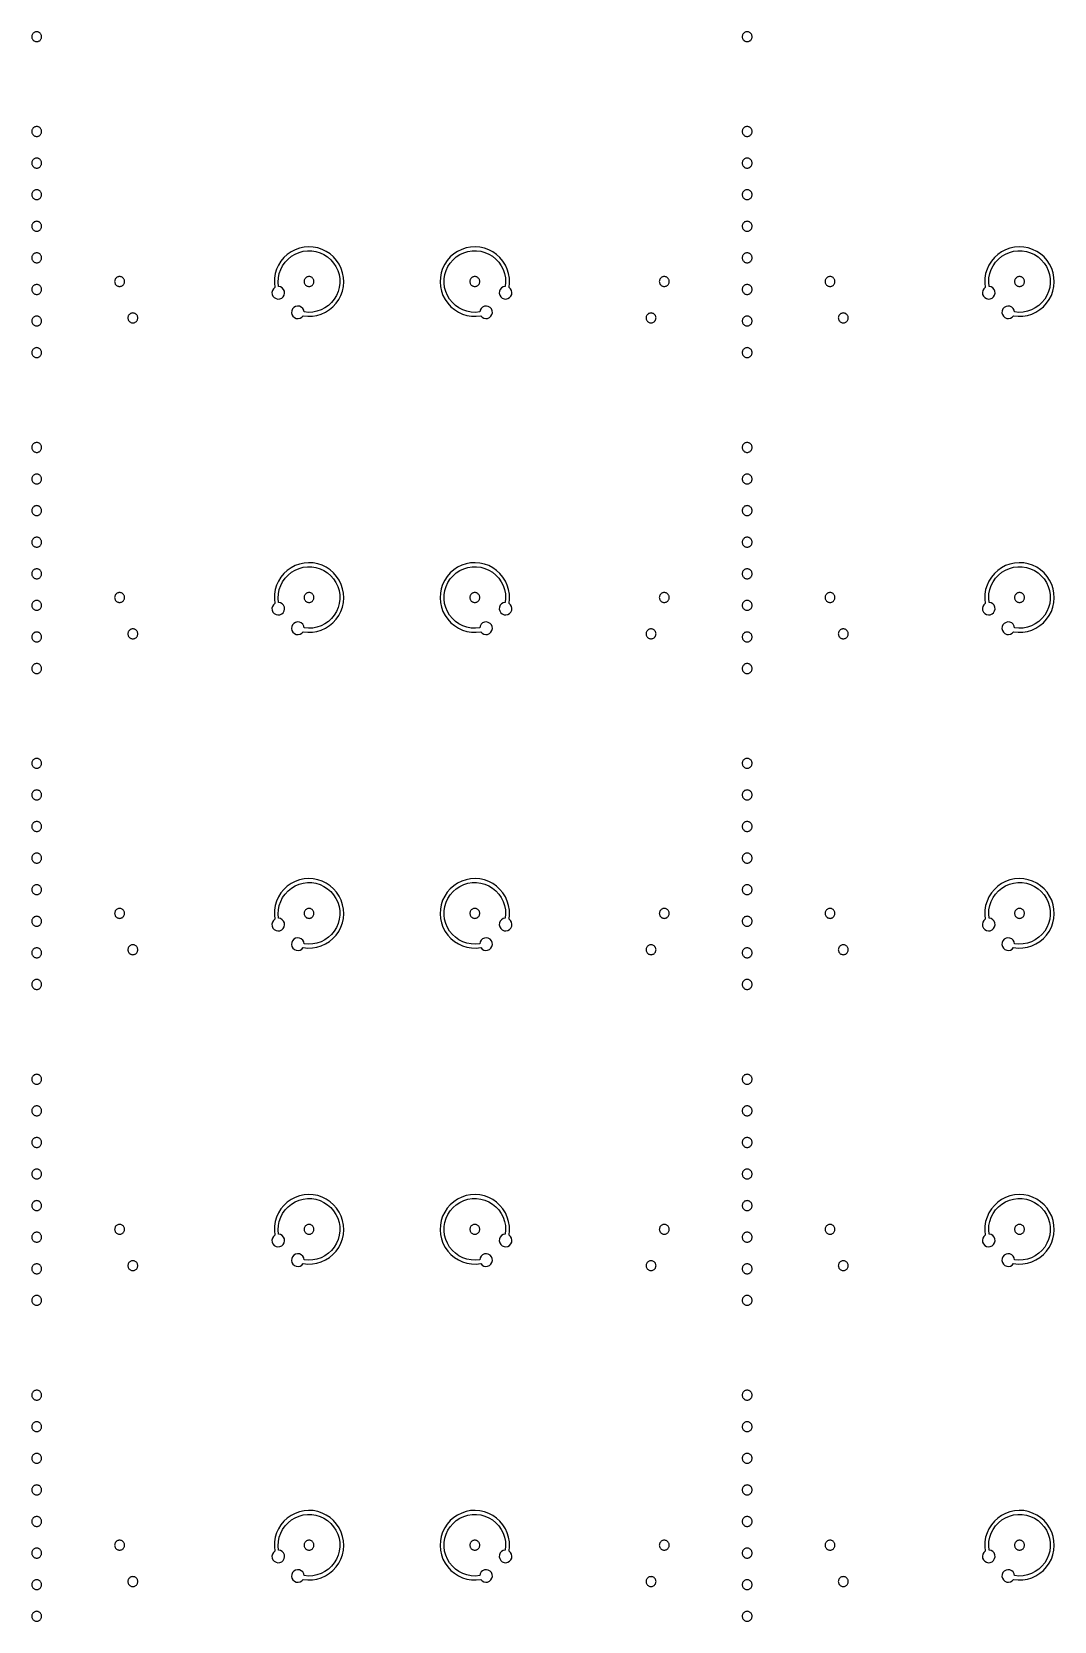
# Model space of a CAD drawing. Extents: x -100 to 100, y -100 to 100.
# Drawn here: x -37.8 to -22.29, y 0.64 to 24.75 of the extents above; entities that cross this region are included whole.
import ezdxf

# ---------------------------------------------------------------- set-up
doc = ezdxf.new("R2010")
doc.units = 0
doc.layers.add('L10', color=7, linetype='continuous')

# ---------------------------------------------------------------- blocks, each defined once
blk = doc.blocks.new('LDI_XFL94-0512-011_L10_B1')
at = {"layer": 'L10'}
for points in [[(-37.725, -53.338), (-37.734, -53.339), (-37.744, -53.341), (-37.753, -53.344), (-37.762, -53.348), (-37.77, -53.354), (-37.778, -53.36), (-37.784, -53.368), (-37.79, -53.376), (-37.794, -53.384), (-37.797, -53.394), (-37.799, -53.403), (-37.8, -53.413), (-37.799, -53.423), (-37.797, -53.433), (-37.794, -53.442), (-37.79, -53.451), (-37.784, -53.459), (-37.778, -53.466), (-37.77, -53.473), (-37.762, -53.478), (-37.753, -53.482), (-37.744, -53.486), (-37.734, -53.488), (-37.725, -53.488), (-37.715, -53.488), (-37.705, -53.486), (-37.696, -53.482), (-37.687, -53.478), (-37.679, -53.473), (-37.672, -53.466), (-37.665, -53.459), (-37.66, -53.451), (-37.655, -53.442), (-37.652, -53.433), (-37.65, -53.423), (-37.65, -53.413), (-37.65, -53.403), (-37.652, -53.394), (-37.655, -53.384), (-37.66, -53.376), (-37.665, -53.368), (-37.672, -53.36), (-37.679, -53.354), (-37.687, -53.348), (-37.696, -53.344), (-37.705, -53.341), (-37.715, -53.339), (-37.725, -53.338)], [(-26.946, -53.338), (-26.956, -53.339), (-26.966, -53.341), (-26.975, -53.344), (-26.984, -53.348), (-26.992, -53.354), (-26.999, -53.36), (-27.006, -53.368), (-27.011, -53.376), (-27.015, -53.384), (-27.019, -53.394), (-27.02, -53.403), (-27.021, -53.413), (-27.02, -53.423), (-27.019, -53.433), (-27.015, -53.442), (-27.011, -53.451), (-27.006, -53.459), (-26.999, -53.466), (-26.992, -53.473), (-26.984, -53.478), (-26.975, -53.482), (-26.966, -53.486), (-26.956, -53.488), (-26.946, -53.488), (-26.936, -53.488), (-26.927, -53.486), (-26.917, -53.482), (-26.909, -53.478), (-26.9, -53.473), (-26.893, -53.466), (-26.887, -53.459), (-26.881, -53.451), (-26.877, -53.442), (-26.874, -53.433), (-26.872, -53.423), (-26.871, -53.413), (-26.872, -53.403), (-26.874, -53.394), (-26.877, -53.384), (-26.881, -53.376), (-26.887, -53.368), (-26.893, -53.36), (-26.9, -53.354), (-26.909, -53.348), (-26.917, -53.344), (-26.927, -53.341), (-26.936, -53.339), (-26.946, -53.338)], [(-37.725, -53.817), (-37.734, -53.818), (-37.744, -53.82), (-37.753, -53.823), (-37.762, -53.827), (-37.77, -53.833), (-37.778, -53.839), (-37.784, -53.847), (-37.79, -53.855), (-37.794, -53.864), (-37.797, -53.873), (-37.799, -53.882), (-37.8, -53.892), (-37.799, -53.902), (-37.797, -53.912), (-37.794, -53.921), (-37.79, -53.93), (-37.784, -53.938), (-37.778, -53.945), (-37.77, -53.952), (-37.762, -53.957), (-37.753, -53.962), (-37.744, -53.965), (-37.734, -53.967), (-37.725, -53.967), (-37.715, -53.967), (-37.705, -53.965), (-37.696, -53.962), (-37.687, -53.957), (-37.679, -53.952), (-37.672, -53.945), (-37.665, -53.938), (-37.66, -53.93), (-37.655, -53.921), (-37.652, -53.912), (-37.65, -53.902), (-37.65, -53.892), (-37.65, -53.882), (-37.652, -53.873), (-37.655, -53.864), (-37.66, -53.855), (-37.665, -53.847), (-37.672, -53.839), (-37.679, -53.833), (-37.687, -53.827), (-37.696, -53.823), (-37.705, -53.82), (-37.715, -53.818), (-37.725, -53.817)], [(-26.946, -53.817), (-26.956, -53.818), (-26.966, -53.82), (-26.975, -53.823), (-26.984, -53.827), (-26.992, -53.833), (-26.999, -53.839), (-27.006, -53.847), (-27.011, -53.855), (-27.015, -53.864), (-27.019, -53.873), (-27.02, -53.882), (-27.021, -53.892), (-27.02, -53.902), (-27.019, -53.912), (-27.015, -53.921), (-27.011, -53.93), (-27.006, -53.938), (-26.999, -53.945), (-26.992, -53.952), (-26.984, -53.957), (-26.975, -53.962), (-26.966, -53.965), (-26.956, -53.967), (-26.946, -53.967), (-26.936, -53.967), (-26.927, -53.965), (-26.917, -53.962), (-26.909, -53.957), (-26.9, -53.952), (-26.893, -53.945), (-26.887, -53.938), (-26.881, -53.93), (-26.877, -53.921), (-26.874, -53.912), (-26.872, -53.902), (-26.871, -53.892), (-26.872, -53.882), (-26.874, -53.873), (-26.877, -53.864), (-26.881, -53.855), (-26.887, -53.847), (-26.893, -53.839), (-26.9, -53.833), (-26.909, -53.827), (-26.917, -53.823), (-26.927, -53.82), (-26.936, -53.818), (-26.946, -53.817)], [(-37.725, -54.296), (-37.734, -54.297), (-37.744, -54.299), (-37.753, -54.302), (-37.762, -54.306), (-37.77, -54.312), (-37.778, -54.318), (-37.784, -54.326), (-37.79, -54.334), (-37.794, -54.343), (-37.797, -54.352), (-37.799, -54.361), (-37.8, -54.371), (-37.799, -54.381), (-37.797, -54.391), (-37.794, -54.4), (-37.79, -54.409), (-37.784, -54.417), (-37.778, -54.424), (-37.77, -54.431), (-37.762, -54.436), (-37.753, -54.441), (-37.744, -54.444), (-37.734, -54.446), (-37.725, -54.446), (-37.715, -54.446), (-37.705, -54.444), (-37.696, -54.441), (-37.687, -54.436), (-37.679, -54.431), (-37.672, -54.424), (-37.665, -54.417), (-37.66, -54.409), (-37.655, -54.4), (-37.652, -54.391), (-37.65, -54.381), (-37.65, -54.371), (-37.65, -54.361), (-37.652, -54.352), (-37.655, -54.343), (-37.66, -54.334), (-37.665, -54.326), (-37.672, -54.318), (-37.679, -54.312), (-37.687, -54.306), (-37.696, -54.302), (-37.705, -54.299), (-37.715, -54.297), (-37.725, -54.296)], [(-26.946, -54.296), (-26.956, -54.297), (-26.966, -54.299), (-26.975, -54.302), (-26.984, -54.306), (-26.992, -54.312), (-26.999, -54.318), (-27.006, -54.326), (-27.011, -54.334), (-27.015, -54.343), (-27.019, -54.352), (-27.02, -54.361), (-27.021, -54.371), (-27.02, -54.381), (-27.019, -54.391), (-27.015, -54.4), (-27.011, -54.409), (-27.006, -54.417), (-26.999, -54.424), (-26.992, -54.431), (-26.984, -54.436), (-26.975, -54.441), (-26.966, -54.444), (-26.956, -54.446), (-26.946, -54.446), (-26.936, -54.446), (-26.927, -54.444), (-26.917, -54.441), (-26.909, -54.436), (-26.9, -54.431), (-26.893, -54.424), (-26.887, -54.417), (-26.881, -54.409), (-26.877, -54.4), (-26.874, -54.391), (-26.872, -54.381), (-26.871, -54.371), (-26.872, -54.361), (-26.874, -54.352), (-26.877, -54.343), (-26.881, -54.334), (-26.887, -54.326), (-26.893, -54.318), (-26.9, -54.312), (-26.909, -54.306), (-26.917, -54.302), (-26.927, -54.299), (-26.936, -54.297), (-26.946, -54.296)], [(-37.725, -54.775), (-37.734, -54.776), (-37.744, -54.778), (-37.753, -54.781), (-37.762, -54.785), (-37.77, -54.791), (-37.778, -54.797), (-37.784, -54.805), (-37.79, -54.813), (-37.794, -54.822), (-37.797, -54.831), (-37.799, -54.841), (-37.8, -54.85), (-37.799, -54.86), (-37.797, -54.87), (-37.794, -54.879), (-37.79, -54.888), (-37.784, -54.896), (-37.778, -54.903), (-37.77, -54.91), (-37.762, -54.915), (-37.753, -54.92), (-37.744, -54.923), (-37.734, -54.925), (-37.725, -54.925), (-37.715, -54.925), (-37.705, -54.923), (-37.696, -54.92), (-37.687, -54.915), (-37.679, -54.91), (-37.672, -54.903), (-37.665, -54.896), (-37.66, -54.888), (-37.655, -54.879), (-37.652, -54.87), (-37.65, -54.86), (-37.65, -54.85), (-37.65, -54.841), (-37.652, -54.831), (-37.655, -54.822), (-37.66, -54.813), (-37.665, -54.805), (-37.672, -54.797), (-37.679, -54.791), (-37.687, -54.785), (-37.696, -54.781), (-37.705, -54.778), (-37.715, -54.776), (-37.725, -54.775)], [(-26.946, -54.775), (-26.956, -54.776), (-26.966, -54.778), (-26.975, -54.781), (-26.984, -54.785), (-26.992, -54.791), (-26.999, -54.797), (-27.006, -54.805), (-27.011, -54.813), (-27.015, -54.822), (-27.019, -54.831), (-27.02, -54.841), (-27.021, -54.85), (-27.02, -54.86), (-27.019, -54.87), (-27.015, -54.879), (-27.011, -54.888), (-27.006, -54.896), (-26.999, -54.903), (-26.992, -54.91), (-26.984, -54.915), (-26.975, -54.92), (-26.966, -54.923), (-26.956, -54.925), (-26.946, -54.925), (-26.936, -54.925), (-26.927, -54.923), (-26.917, -54.92), (-26.909, -54.915), (-26.9, -54.91), (-26.893, -54.903), (-26.887, -54.896), (-26.881, -54.888), (-26.877, -54.879), (-26.874, -54.87), (-26.872, -54.86), (-26.871, -54.85), (-26.872, -54.841), (-26.874, -54.831), (-26.877, -54.822), (-26.881, -54.813), (-26.887, -54.805), (-26.893, -54.797), (-26.9, -54.791), (-26.909, -54.785), (-26.917, -54.781), (-26.927, -54.778), (-26.936, -54.776), (-26.946, -54.775)], [(-33.667, -56.15), (-33.674, -56.121), (-33.689, -56.095), (-33.711, -56.075), (-33.739, -56.063), (-33.768, -56.06), (-33.798, -56.066), (-33.824, -56.082), (-33.843, -56.104), (-33.855, -56.131), (-33.858, -56.161), (-33.852, -56.19), (-33.837, -56.216), (-33.815, -56.236), (-33.787, -56.248), (-33.758, -56.251), (-33.728, -56.245), (-33.703, -56.23), (-33.682, -56.208), (-33.613, -56.215), (-33.543, -56.213), (-33.474, -56.202), (-33.407, -56.182), (-33.343, -56.153), (-33.284, -56.115), (-33.23, -56.071), (-33.182, -56.019), (-33.142, -55.962), (-33.11, -55.899), (-33.086, -55.834), (-33.071, -55.765), (-33.066, -55.695), (-33.07, -55.625), (-33.083, -55.557), (-33.105, -55.49), (-33.135, -55.427), (-33.174, -55.369), (-33.22, -55.316), (-33.273, -55.27), (-33.331, -55.231), (-33.394, -55.201), (-33.461, -55.178), (-33.53, -55.165), (-33.599, -55.162), (-33.669, -55.167), (-33.738, -55.182), (-33.804, -55.206), (-33.866, -55.238), (-33.923, -55.278), (-33.975, -55.326), (-34.02, -55.379), (-34.057, -55.439), (-34.086, -55.502), (-34.106, -55.569), (-34.117, -55.639), (-34.119, -55.709), (-34.112, -55.778), (-34.134, -55.798), (-34.149, -55.824), (-34.156, -55.853), (-34.152, -55.883), (-34.14, -55.911), (-34.12, -55.933), (-34.094, -55.948), (-34.065, -55.954), (-34.035, -55.951), (-34.008, -55.939), (-33.986, -55.919), (-33.971, -55.893), (-33.964, -55.864), (-33.967, -55.834), (-33.979, -55.807), (-33.999, -55.785), (-34.025, -55.769), (-34.054, -55.763), (-34.06, -55.698), (-34.057, -55.633), (-34.044, -55.569), (-34.023, -55.507), (-33.994, -55.449), (-33.956, -55.395), (-33.912, -55.348), (-33.861, -55.306), (-33.805, -55.273), (-33.745, -55.247), (-33.682, -55.23), (-33.618, -55.222), (-33.552, -55.223), (-33.488, -55.233), (-33.426, -55.253), (-33.367, -55.28), (-33.312, -55.316), (-33.263, -55.358), (-33.22, -55.408), (-33.184, -55.462), (-33.157, -55.521), (-33.138, -55.584), (-33.127, -55.648), (-33.126, -55.714), (-33.134, -55.778), (-33.151, -55.841), (-33.177, -55.901), (-33.211, -55.957), (-33.252, -56.008), (-33.3, -56.052), (-33.353, -56.089), (-33.411, -56.119), (-33.473, -56.14), (-33.537, -56.152), (-33.602, -56.156), (-33.667, -56.15)], [(-30.617, -55.763), (-30.646, -55.769), (-30.672, -55.785), (-30.692, -55.807), (-30.704, -55.834), (-30.706, -55.864), (-30.7, -55.893), (-30.685, -55.919), (-30.663, -55.939), (-30.635, -55.951), (-30.605, -55.954), (-30.576, -55.948), (-30.55, -55.933), (-30.53, -55.911), (-30.518, -55.883), (-30.515, -55.853), (-30.521, -55.824), (-30.536, -55.798), (-30.559, -55.778), (-30.551, -55.709), (-30.553, -55.639), (-30.565, -55.569), (-30.585, -55.502), (-30.614, -55.439), (-30.651, -55.379), (-30.696, -55.326), (-30.747, -55.278), (-30.805, -55.238), (-30.867, -55.206), (-30.933, -55.182), (-31.001, -55.167), (-31.071, -55.162), (-31.141, -55.165), (-31.21, -55.178), (-31.276, -55.201), (-31.339, -55.231), (-31.398, -55.27), (-31.45, -55.316), (-31.497, -55.369), (-31.535, -55.427), (-31.566, -55.49), (-31.588, -55.557), (-31.601, -55.625), (-31.605, -55.695), (-31.599, -55.765), (-31.584, -55.834), (-31.561, -55.899), (-31.529, -55.962), (-31.488, -56.019), (-31.441, -56.071), (-31.387, -56.115), (-31.328, -56.153), (-31.264, -56.182), (-31.197, -56.202), (-31.128, -56.213), (-31.058, -56.215), (-30.988, -56.208), (-30.968, -56.23), (-30.942, -56.245), (-30.913, -56.251), (-30.883, -56.248), (-30.856, -56.236), (-30.834, -56.216), (-30.819, -56.19), (-30.812, -56.161), (-30.815, -56.131), (-30.827, -56.104), (-30.847, -56.082), (-30.873, -56.066), (-30.902, -56.06), (-30.932, -56.063), (-30.959, -56.075), (-30.982, -56.095), (-30.997, -56.121), (-31.003, -56.15), (-31.068, -56.156), (-31.134, -56.152), (-31.198, -56.14), (-31.259, -56.119), (-31.318, -56.089), (-31.371, -56.052), (-31.419, -56.008), (-31.46, -55.957), (-31.494, -55.901), (-31.519, -55.841), (-31.536, -55.778), (-31.544, -55.714), (-31.543, -55.648), (-31.533, -55.584), (-31.514, -55.521), (-31.486, -55.462), (-31.451, -55.408), (-31.408, -55.358), (-31.359, -55.316), (-31.304, -55.28), (-31.245, -55.253), (-31.183, -55.233), (-31.118, -55.223), (-31.053, -55.222), (-30.988, -55.23), (-30.925, -55.247), (-30.865, -55.273), (-30.809, -55.306), (-30.759, -55.348), (-30.714, -55.395), (-30.677, -55.449), (-30.648, -55.507), (-30.626, -55.569), (-30.614, -55.633), (-30.611, -55.698), (-30.617, -55.763)], [(-22.889, -56.15), (-22.895, -56.121), (-22.91, -56.095), (-22.933, -56.075), (-22.96, -56.063), (-22.99, -56.06), (-23.019, -56.066), (-23.045, -56.082), (-23.065, -56.104), (-23.077, -56.131), (-23.08, -56.161), (-23.074, -56.19), (-23.059, -56.216), (-23.036, -56.236), (-23.009, -56.248), (-22.979, -56.251), (-22.95, -56.245), (-22.924, -56.23), (-22.904, -56.208), (-22.834, -56.215), (-22.764, -56.213), (-22.695, -56.202), (-22.628, -56.182), (-22.564, -56.153), (-22.505, -56.115), (-22.451, -56.071), (-22.404, -56.019), (-22.364, -55.962), (-22.331, -55.899), (-22.308, -55.834), (-22.293, -55.765), (-22.287, -55.695), (-22.291, -55.625), (-22.304, -55.557), (-22.326, -55.49), (-22.357, -55.427), (-22.396, -55.369), (-22.442, -55.316), (-22.494, -55.27), (-22.553, -55.231), (-22.616, -55.201), (-22.682, -55.178), (-22.751, -55.165), (-22.821, -55.162), (-22.891, -55.167), (-22.959, -55.182), (-23.025, -55.206), (-23.087, -55.238), (-23.145, -55.278), (-23.196, -55.326), (-23.241, -55.379), (-23.278, -55.439), (-23.307, -55.502), (-23.328, -55.569), (-23.339, -55.639), (-23.341, -55.709), (-23.334, -55.778), (-23.356, -55.798), (-23.371, -55.824), (-23.377, -55.853), (-23.374, -55.883), (-23.362, -55.911), (-23.342, -55.933), (-23.316, -55.948), (-23.287, -55.954), (-23.257, -55.951), (-23.23, -55.939), (-23.207, -55.919), (-23.192, -55.893), (-23.186, -55.864), (-23.189, -55.834), (-23.201, -55.807), (-23.22, -55.785), (-23.246, -55.769), (-23.275, -55.763), (-23.281, -55.698), (-23.278, -55.633), (-23.266, -55.569), (-23.245, -55.507), (-23.215, -55.449), (-23.178, -55.395), (-23.133, -55.348), (-23.083, -55.306), (-23.027, -55.273), (-22.967, -55.247), (-22.904, -55.23), (-22.839, -55.222), (-22.774, -55.223), (-22.71, -55.233), (-22.647, -55.253), (-22.588, -55.28), (-22.533, -55.316), (-22.484, -55.358), (-22.441, -55.408), (-22.406, -55.462), (-22.378, -55.521), (-22.359, -55.584), (-22.349, -55.648), (-22.348, -55.714), (-22.356, -55.778), (-22.373, -55.841), (-22.399, -55.901), (-22.432, -55.957), (-22.473, -56.008), (-22.521, -56.052), (-22.575, -56.089), (-22.633, -56.119), (-22.695, -56.14), (-22.759, -56.152), (-22.824, -56.156), (-22.889, -56.15)], [(-37.725, -55.254), (-37.734, -55.255), (-37.744, -55.257), (-37.753, -55.26), (-37.762, -55.264), (-37.77, -55.27), (-37.778, -55.276), (-37.784, -55.284), (-37.79, -55.292), (-37.794, -55.301), (-37.797, -55.31), (-37.799, -55.32), (-37.8, -55.329), (-37.799, -55.339), (-37.797, -55.349), (-37.794, -55.358), (-37.79, -55.367), (-37.784, -55.375), (-37.778, -55.382), (-37.77, -55.389), (-37.762, -55.394), (-37.753, -55.399), (-37.744, -55.402), (-37.734, -55.404), (-37.725, -55.404), (-37.715, -55.404), (-37.705, -55.402), (-37.696, -55.399), (-37.687, -55.394), (-37.679, -55.389), (-37.672, -55.382), (-37.665, -55.375), (-37.66, -55.367), (-37.655, -55.358), (-37.652, -55.349), (-37.65, -55.339), (-37.65, -55.329), (-37.65, -55.32), (-37.652, -55.31), (-37.655, -55.301), (-37.66, -55.292), (-37.665, -55.284), (-37.672, -55.276), (-37.679, -55.27), (-37.687, -55.264), (-37.696, -55.26), (-37.705, -55.257), (-37.715, -55.255), (-37.725, -55.254)], [(-26.946, -55.254), (-26.956, -55.255), (-26.966, -55.257), (-26.975, -55.26), (-26.984, -55.264), (-26.992, -55.27), (-26.999, -55.276), (-27.006, -55.284), (-27.011, -55.292), (-27.015, -55.301), (-27.019, -55.31), (-27.02, -55.32), (-27.021, -55.329), (-27.02, -55.339), (-27.019, -55.349), (-27.015, -55.358), (-27.011, -55.367), (-27.006, -55.375), (-26.999, -55.382), (-26.992, -55.389), (-26.984, -55.394), (-26.975, -55.399), (-26.966, -55.402), (-26.956, -55.404), (-26.946, -55.404), (-26.936, -55.404), (-26.927, -55.402), (-26.917, -55.399), (-26.909, -55.394), (-26.9, -55.389), (-26.893, -55.382), (-26.887, -55.375), (-26.881, -55.367), (-26.877, -55.358), (-26.874, -55.349), (-26.872, -55.339), (-26.871, -55.329), (-26.872, -55.32), (-26.874, -55.31), (-26.877, -55.301), (-26.881, -55.292), (-26.887, -55.284), (-26.893, -55.276), (-26.9, -55.27), (-26.909, -55.264), (-26.917, -55.26), (-26.927, -55.257), (-26.936, -55.255), (-26.946, -55.254)], [(-36.467, -55.614), (-36.477, -55.614), (-36.486, -55.616), (-36.496, -55.619), (-36.505, -55.624), (-36.513, -55.629), (-36.52, -55.636), (-36.527, -55.643), (-36.532, -55.651), (-36.536, -55.66), (-36.54, -55.669), (-36.541, -55.679), (-36.542, -55.689), (-36.541, -55.698), (-36.54, -55.708), (-36.536, -55.717), (-36.532, -55.726), (-36.527, -55.734), (-36.52, -55.742), (-36.513, -55.748), (-36.505, -55.754), (-36.496, -55.758), (-36.486, -55.761), (-36.477, -55.763), (-36.467, -55.764), (-36.457, -55.763), (-36.448, -55.761), (-36.438, -55.758), (-36.43, -55.754), (-36.421, -55.748), (-36.414, -55.742), (-36.408, -55.734), (-36.402, -55.726), (-36.398, -55.717), (-36.395, -55.708), (-36.393, -55.698), (-36.392, -55.689), (-36.393, -55.679), (-36.395, -55.669), (-36.398, -55.66), (-36.402, -55.651), (-36.408, -55.643), (-36.414, -55.636), (-36.421, -55.629), (-36.43, -55.624), (-36.438, -55.619), (-36.448, -55.616), (-36.457, -55.614), (-36.467, -55.614)], [(-33.593, -55.614), (-33.603, -55.614), (-33.612, -55.616), (-33.622, -55.619), (-33.63, -55.624), (-33.638, -55.629), (-33.646, -55.636), (-33.652, -55.643), (-33.658, -55.651), (-33.662, -55.66), (-33.665, -55.669), (-33.667, -55.679), (-33.668, -55.689), (-33.667, -55.698), (-33.665, -55.708), (-33.662, -55.717), (-33.658, -55.726), (-33.652, -55.734), (-33.646, -55.742), (-33.638, -55.748), (-33.63, -55.754), (-33.622, -55.758), (-33.612, -55.761), (-33.603, -55.763), (-33.593, -55.764), (-33.583, -55.763), (-33.573, -55.761), (-33.564, -55.758), (-33.555, -55.754), (-33.547, -55.748), (-33.54, -55.742), (-33.533, -55.734), (-33.528, -55.726), (-33.524, -55.717), (-33.52, -55.708), (-33.518, -55.698), (-33.518, -55.689), (-33.518, -55.679), (-33.52, -55.669), (-33.524, -55.66), (-33.528, -55.651), (-33.533, -55.643), (-33.54, -55.636), (-33.547, -55.629), (-33.555, -55.624), (-33.564, -55.619), (-33.573, -55.616), (-33.583, -55.614), (-33.593, -55.614)], [(-31.078, -55.614), (-31.088, -55.614), (-31.097, -55.616), (-31.107, -55.619), (-31.115, -55.624), (-31.124, -55.629), (-31.131, -55.636), (-31.137, -55.643), (-31.143, -55.651), (-31.147, -55.66), (-31.15, -55.669), (-31.152, -55.679), (-31.153, -55.689), (-31.152, -55.698), (-31.15, -55.708), (-31.147, -55.717), (-31.143, -55.726), (-31.137, -55.734), (-31.131, -55.742), (-31.124, -55.748), (-31.115, -55.754), (-31.107, -55.758), (-31.097, -55.761), (-31.088, -55.763), (-31.078, -55.764), (-31.068, -55.763), (-31.058, -55.761), (-31.049, -55.758), (-31.04, -55.754), (-31.032, -55.748), (-31.025, -55.742), (-31.018, -55.734), (-31.013, -55.726), (-31.009, -55.717), (-31.005, -55.708), (-31.003, -55.698), (-31.003, -55.689), (-31.003, -55.679), (-31.005, -55.669), (-31.009, -55.66), (-31.013, -55.651), (-31.018, -55.643), (-31.025, -55.636), (-31.032, -55.629), (-31.04, -55.624), (-31.049, -55.619), (-31.058, -55.616), (-31.068, -55.614), (-31.078, -55.614)], [(-28.204, -55.614), (-28.213, -55.614), (-28.223, -55.616), (-28.232, -55.619), (-28.241, -55.624), (-28.249, -55.629), (-28.257, -55.636), (-28.263, -55.643), (-28.269, -55.651), (-28.273, -55.66), (-28.276, -55.669), (-28.278, -55.679), (-28.279, -55.689), (-28.278, -55.698), (-28.276, -55.708), (-28.273, -55.717), (-28.269, -55.726), (-28.263, -55.734), (-28.257, -55.742), (-28.249, -55.748), (-28.241, -55.754), (-28.232, -55.758), (-28.223, -55.761), (-28.213, -55.763), (-28.204, -55.764), (-28.194, -55.763), (-28.184, -55.761), (-28.175, -55.758), (-28.166, -55.754), (-28.158, -55.748), (-28.151, -55.742), (-28.144, -55.734), (-28.139, -55.726), (-28.134, -55.717), (-28.131, -55.708), (-28.129, -55.698), (-28.129, -55.689), (-28.129, -55.679), (-28.131, -55.669), (-28.134, -55.66), (-28.139, -55.651), (-28.144, -55.643), (-28.151, -55.636), (-28.158, -55.629), (-28.166, -55.624), (-28.175, -55.619), (-28.184, -55.616), (-28.194, -55.614), (-28.204, -55.614)], [(-25.689, -55.614), (-25.698, -55.614), (-25.708, -55.616), (-25.717, -55.619), (-25.726, -55.624), (-25.734, -55.629), (-25.742, -55.636), (-25.748, -55.643), (-25.754, -55.651), (-25.758, -55.66), (-25.761, -55.669), (-25.763, -55.679), (-25.764, -55.689), (-25.763, -55.698), (-25.761, -55.708), (-25.758, -55.717), (-25.754, -55.726), (-25.748, -55.734), (-25.742, -55.742), (-25.734, -55.748), (-25.726, -55.754), (-25.717, -55.758), (-25.708, -55.761), (-25.698, -55.763), (-25.689, -55.764), (-25.679, -55.763), (-25.669, -55.761), (-25.66, -55.758), (-25.651, -55.754), (-25.643, -55.748), (-25.636, -55.742), (-25.629, -55.734), (-25.624, -55.726), (-25.619, -55.717), (-25.616, -55.708), (-25.614, -55.698), (-25.614, -55.689), (-25.614, -55.679), (-25.616, -55.669), (-25.619, -55.66), (-25.624, -55.651), (-25.629, -55.643), (-25.636, -55.636), (-25.643, -55.629), (-25.651, -55.624), (-25.66, -55.619), (-25.669, -55.616), (-25.679, -55.614), (-25.689, -55.614)], [(-22.814, -55.614), (-22.824, -55.614), (-22.834, -55.616), (-22.843, -55.619), (-22.852, -55.624), (-22.86, -55.629), (-22.867, -55.636), (-22.874, -55.643), (-22.879, -55.651), (-22.884, -55.66), (-22.887, -55.669), (-22.889, -55.679), (-22.889, -55.689), (-22.889, -55.698), (-22.887, -55.708), (-22.884, -55.717), (-22.879, -55.726), (-22.874, -55.734), (-22.867, -55.742), (-22.86, -55.748), (-22.852, -55.754), (-22.843, -55.758), (-22.834, -55.761), (-22.824, -55.763), (-22.814, -55.764), (-22.805, -55.763), (-22.795, -55.761), (-22.786, -55.758), (-22.777, -55.754), (-22.769, -55.748), (-22.761, -55.742), (-22.755, -55.734), (-22.749, -55.726), (-22.745, -55.717), (-22.742, -55.708), (-22.74, -55.698), (-22.739, -55.689), (-22.74, -55.679), (-22.742, -55.669), (-22.745, -55.66), (-22.749, -55.651), (-22.755, -55.643), (-22.761, -55.636), (-22.769, -55.629), (-22.777, -55.624), (-22.786, -55.619), (-22.795, -55.616), (-22.805, -55.614), (-22.814, -55.614)], [(-37.725, -55.733), (-37.734, -55.734), (-37.744, -55.736), (-37.753, -55.739), (-37.762, -55.743), (-37.77, -55.749), (-37.778, -55.755), (-37.784, -55.763), (-37.79, -55.771), (-37.794, -55.78), (-37.797, -55.789), (-37.799, -55.799), (-37.8, -55.808), (-37.799, -55.818), (-37.797, -55.828), (-37.794, -55.837), (-37.79, -55.846), (-37.784, -55.854), (-37.778, -55.861), (-37.77, -55.868), (-37.762, -55.873), (-37.753, -55.878), (-37.744, -55.881), (-37.734, -55.883), (-37.725, -55.883), (-37.715, -55.883), (-37.705, -55.881), (-37.696, -55.878), (-37.687, -55.873), (-37.679, -55.868), (-37.672, -55.861), (-37.665, -55.854), (-37.66, -55.846), (-37.655, -55.837), (-37.652, -55.828), (-37.65, -55.818), (-37.65, -55.808), (-37.65, -55.799), (-37.652, -55.789), (-37.655, -55.78), (-37.66, -55.771), (-37.665, -55.763), (-37.672, -55.755), (-37.679, -55.749), (-37.687, -55.743), (-37.696, -55.739), (-37.705, -55.736), (-37.715, -55.734), (-37.725, -55.733)], [(-26.946, -55.733), (-26.956, -55.734), (-26.966, -55.736), (-26.975, -55.739), (-26.984, -55.743), (-26.992, -55.749), (-26.999, -55.755), (-27.006, -55.763), (-27.011, -55.771), (-27.015, -55.78), (-27.019, -55.789), (-27.02, -55.799), (-27.021, -55.808), (-27.02, -55.818), (-27.019, -55.828), (-27.015, -55.837), (-27.011, -55.846), (-27.006, -55.854), (-26.999, -55.861), (-26.992, -55.868), (-26.984, -55.873), (-26.975, -55.878), (-26.966, -55.881), (-26.956, -55.883), (-26.946, -55.883), (-26.936, -55.883), (-26.927, -55.881), (-26.917, -55.878), (-26.909, -55.873), (-26.9, -55.868), (-26.893, -55.861), (-26.887, -55.854), (-26.881, -55.846), (-26.877, -55.837), (-26.874, -55.828), (-26.872, -55.818), (-26.871, -55.808), (-26.872, -55.799), (-26.874, -55.789), (-26.877, -55.78), (-26.881, -55.771), (-26.887, -55.763), (-26.893, -55.755), (-26.9, -55.749), (-26.909, -55.743), (-26.917, -55.739), (-26.927, -55.736), (-26.936, -55.734), (-26.946, -55.733)], [(-37.725, -56.212), (-37.734, -56.213), (-37.744, -56.215), (-37.753, -56.218), (-37.762, -56.222), (-37.77, -56.228), (-37.778, -56.234), (-37.784, -56.242), (-37.79, -56.25), (-37.794, -56.259), (-37.797, -56.268), (-37.799, -56.278), (-37.8, -56.287), (-37.799, -56.297), (-37.797, -56.307), (-37.794, -56.316), (-37.79, -56.325), (-37.784, -56.333), (-37.778, -56.34), (-37.77, -56.347), (-37.762, -56.352), (-37.753, -56.357), (-37.744, -56.36), (-37.734, -56.362), (-37.725, -56.362), (-37.715, -56.362), (-37.705, -56.36), (-37.696, -56.357), (-37.687, -56.352), (-37.679, -56.347), (-37.672, -56.34), (-37.665, -56.333), (-37.66, -56.325), (-37.655, -56.316), (-37.652, -56.307), (-37.65, -56.297), (-37.65, -56.287), (-37.65, -56.278), (-37.652, -56.268), (-37.655, -56.259), (-37.66, -56.25), (-37.665, -56.242), (-37.672, -56.234), (-37.679, -56.228), (-37.687, -56.222), (-37.696, -56.218), (-37.705, -56.215), (-37.715, -56.213), (-37.725, -56.212)], [(-36.266, -56.165), (-36.276, -56.166), (-36.286, -56.168), (-36.295, -56.171), (-36.304, -56.175), (-36.312, -56.181), (-36.319, -56.187), (-36.326, -56.194), (-36.331, -56.203), (-36.336, -56.211), (-36.339, -56.221), (-36.341, -56.23), (-36.341, -56.24), (-36.341, -56.25), (-36.339, -56.259), (-36.336, -56.269), (-36.331, -56.278), (-36.326, -56.286), (-36.319, -56.293), (-36.312, -56.3), (-36.304, -56.305), (-36.295, -56.309), (-36.286, -56.313), (-36.276, -56.314), (-36.266, -56.315), (-36.257, -56.314), (-36.247, -56.313), (-36.238, -56.309), (-36.229, -56.305), (-36.221, -56.3), (-36.213, -56.293), (-36.207, -56.286), (-36.201, -56.278), (-36.197, -56.269), (-36.194, -56.259), (-36.192, -56.25), (-36.191, -56.24), (-36.192, -56.23), (-36.194, -56.221), (-36.197, -56.211), (-36.201, -56.203), (-36.207, -56.194), (-36.213, -56.187), (-36.221, -56.181), (-36.229, -56.175), (-36.238, -56.171), (-36.247, -56.168), (-36.257, -56.166), (-36.266, -56.165)], [(-28.404, -56.165), (-28.414, -56.166), (-28.424, -56.168), (-28.433, -56.171), (-28.442, -56.175), (-28.45, -56.181), (-28.457, -56.187), (-28.464, -56.194), (-28.469, -56.203), (-28.474, -56.211), (-28.477, -56.221), (-28.479, -56.23), (-28.479, -56.24), (-28.479, -56.25), (-28.477, -56.259), (-28.474, -56.269), (-28.469, -56.278), (-28.464, -56.286), (-28.457, -56.293), (-28.45, -56.3), (-28.442, -56.305), (-28.433, -56.309), (-28.424, -56.313), (-28.414, -56.314), (-28.404, -56.315), (-28.395, -56.314), (-28.385, -56.313), (-28.376, -56.309), (-28.367, -56.305), (-28.359, -56.3), (-28.351, -56.293), (-28.345, -56.286), (-28.339, -56.278), (-28.335, -56.269), (-28.332, -56.259), (-28.33, -56.25), (-28.329, -56.24), (-28.33, -56.23), (-28.332, -56.221), (-28.335, -56.211), (-28.339, -56.203), (-28.345, -56.194), (-28.351, -56.187), (-28.359, -56.181), (-28.367, -56.175), (-28.376, -56.171), (-28.385, -56.168), (-28.395, -56.166), (-28.404, -56.165)], [(-26.946, -56.212), (-26.956, -56.213), (-26.966, -56.215), (-26.975, -56.218), (-26.984, -56.222), (-26.992, -56.228), (-26.999, -56.234), (-27.006, -56.242), (-27.011, -56.25), (-27.015, -56.259), (-27.019, -56.268), (-27.02, -56.278), (-27.021, -56.287), (-27.02, -56.297), (-27.019, -56.307), (-27.015, -56.316), (-27.011, -56.325), (-27.006, -56.333), (-26.999, -56.34), (-26.992, -56.347), (-26.984, -56.352), (-26.975, -56.357), (-26.966, -56.36), (-26.956, -56.362), (-26.946, -56.362), (-26.936, -56.362), (-26.927, -56.36), (-26.917, -56.357), (-26.909, -56.352), (-26.9, -56.347), (-26.893, -56.34), (-26.887, -56.333), (-26.881, -56.325), (-26.877, -56.316), (-26.874, -56.307), (-26.872, -56.297), (-26.871, -56.287), (-26.872, -56.278), (-26.874, -56.268), (-26.877, -56.259), (-26.881, -56.25), (-26.887, -56.242), (-26.893, -56.234), (-26.9, -56.228), (-26.909, -56.222), (-26.917, -56.218), (-26.927, -56.215), (-26.936, -56.213), (-26.946, -56.212)], [(-25.488, -56.165), (-25.498, -56.166), (-25.507, -56.168), (-25.517, -56.171), (-25.525, -56.175), (-25.534, -56.181), (-25.541, -56.187), (-25.547, -56.194), (-25.553, -56.203), (-25.557, -56.211), (-25.56, -56.221), (-25.562, -56.23), (-25.563, -56.24), (-25.562, -56.25), (-25.56, -56.259), (-25.557, -56.269), (-25.553, -56.278), (-25.547, -56.286), (-25.541, -56.293), (-25.534, -56.3), (-25.525, -56.305), (-25.517, -56.309), (-25.507, -56.313), (-25.498, -56.314), (-25.488, -56.315), (-25.478, -56.314), (-25.469, -56.313), (-25.459, -56.309), (-25.45, -56.305), (-25.442, -56.3), (-25.435, -56.293), (-25.428, -56.286), (-25.423, -56.278), (-25.419, -56.269), (-25.415, -56.259), (-25.414, -56.25), (-25.413, -56.24), (-25.414, -56.23), (-25.415, -56.221), (-25.419, -56.211), (-25.423, -56.203), (-25.428, -56.194), (-25.435, -56.187), (-25.442, -56.181), (-25.45, -56.175), (-25.459, -56.171), (-25.469, -56.168), (-25.478, -56.166), (-25.488, -56.165)], [(-37.725, -56.691), (-37.734, -56.692), (-37.744, -56.694), (-37.753, -56.697), (-37.762, -56.702), (-37.77, -56.707), (-37.778, -56.713), (-37.784, -56.721), (-37.79, -56.729), (-37.794, -56.738), (-37.797, -56.747), (-37.799, -56.757), (-37.8, -56.766), (-37.799, -56.776), (-37.797, -56.786), (-37.794, -56.795), (-37.79, -56.804), (-37.784, -56.812), (-37.778, -56.82), (-37.77, -56.826), (-37.762, -56.831), (-37.753, -56.836), (-37.744, -56.839), (-37.734, -56.841), (-37.725, -56.841), (-37.715, -56.841), (-37.705, -56.839), (-37.696, -56.836), (-37.687, -56.831), (-37.679, -56.826), (-37.672, -56.82), (-37.665, -56.812), (-37.66, -56.804), (-37.655, -56.795), (-37.652, -56.786), (-37.65, -56.776), (-37.65, -56.766), (-37.65, -56.757), (-37.652, -56.747), (-37.655, -56.738), (-37.66, -56.729), (-37.665, -56.721), (-37.672, -56.713), (-37.679, -56.707), (-37.687, -56.702), (-37.696, -56.697), (-37.705, -56.694), (-37.715, -56.692), (-37.725, -56.691)], [(-26.946, -56.691), (-26.956, -56.692), (-26.966, -56.694), (-26.975, -56.697), (-26.984, -56.702), (-26.992, -56.707), (-26.999, -56.713), (-27.006, -56.721), (-27.011, -56.729), (-27.015, -56.738), (-27.019, -56.747), (-27.02, -56.757), (-27.021, -56.766), (-27.02, -56.776), (-27.019, -56.786), (-27.015, -56.795), (-27.011, -56.804), (-27.006, -56.812), (-26.999, -56.82), (-26.992, -56.826), (-26.984, -56.831), (-26.975, -56.836), (-26.966, -56.839), (-26.956, -56.841), (-26.946, -56.841), (-26.936, -56.841), (-26.927, -56.839), (-26.917, -56.836), (-26.909, -56.831), (-26.9, -56.826), (-26.893, -56.82), (-26.887, -56.812), (-26.881, -56.804), (-26.877, -56.795), (-26.874, -56.786), (-26.872, -56.776), (-26.871, -56.766), (-26.872, -56.757), (-26.874, -56.747), (-26.877, -56.738), (-26.881, -56.729), (-26.887, -56.721), (-26.893, -56.713), (-26.9, -56.707), (-26.909, -56.702), (-26.917, -56.697), (-26.927, -56.694), (-26.936, -56.692), (-26.946, -56.691)]]:
    blk.add_lwpolyline(points, close=True, dxfattribs=at)

msp = doc.modelspace()

# ---------------------------------------------------------------- block references
at = {"layer": 'L10'}
for p in [(0, 81.437), (0, 76.647), (0, 71.856), (0, 67.066), (0, 62.275), (0, 57.485)]:
    msp.add_blockref('LDI_XFL94-0512-011_L10_B1', p, dxfattribs=at)

doc.saveas('drawing.dxf')
